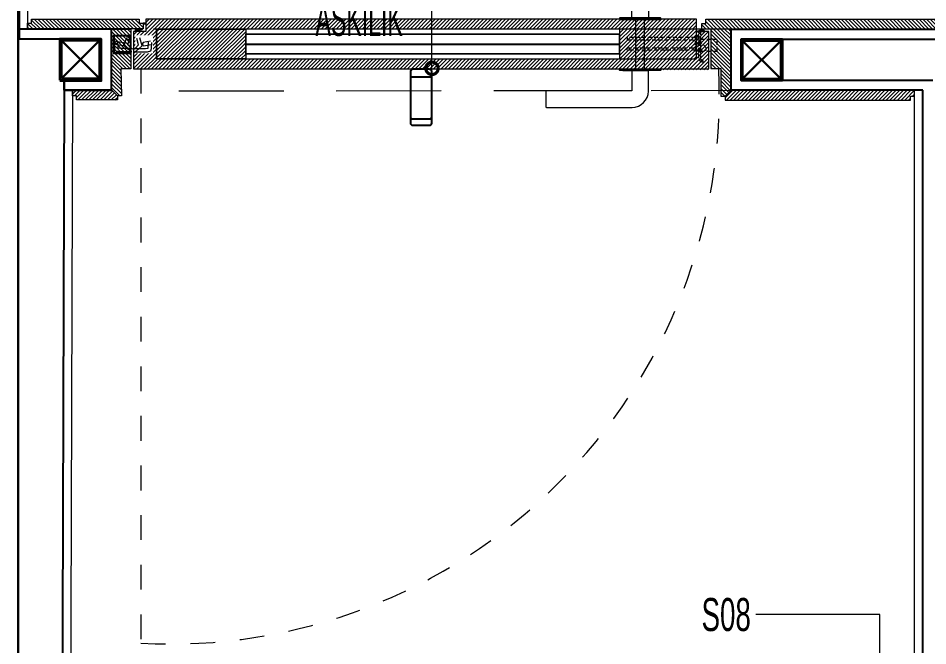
# Model space of a CAD drawing. Header units: centimetres. Extents: x 5488 to 20269, y -31398 to -19684.
# Drawn here: x 13653.1 to 13763.1, y -23134.7 to -23058.8 of the extents above; entities that cross this region are included whole.
import ezdxf
from ezdxf import colors
from ezdxf.entities.mleader import LeaderData, LeaderLine
from ezdxf.math import Vec2, Vec3

# ---------------------------------------------------------------- set-up
doc = ezdxf.new("R2010")
doc.units = ezdxf.units.CM
doc.set_wipeout_variables(frame=1)
for name, pattern in [('DASHED', [0.75, 0.5, -0.25]), ('HIDDEN', [9.525, 6.35, -3.175]), ('XKITLINE02', [4, 2, -2])]:
    doc.linetypes.add(name, pattern=pattern)
for name, color, linetype in [('3-OPN-XDR-HARDWARE', 52, 'Continuous'), ('Auto-İzolasyon malzemesi', 251, 'Continuous'), ('xxx_Autoxxx_Auto_Duvar_Alcipan', 51, 'Continuous')]:
    doc.layers.add(name, color=color, linetype=linetype)
for name, color, linetype, lineweight in [('Auto-SilikCizgiler', 251, 'Continuous', 0), ('xxx_Auto_CLADDING_WOOD_Hatch', 16, 'Continuous', 0), ('xxx_Auto_Duvar_Duvar Plan Kesit', 7, 'Continuous', 30), ('xxx_Auto_FFE-METAL', 132, 'Continuous', 5), ('xxx_Auto_Kaplama_Ahşap', 34, 'Continuous', 0), ('xxx_Auto_Kaplama_Ahşap Tarama', 16, 'Continuous', 5), ('xxx_Auto_Kaplama_Seramik', 182, 'Continuous', 13), ('xxx_Auto_Konstruksiyon_Metal', 141, 'Continuous', 0), ('xxx_Auto_Mobilya_Metal', 132, 'Continuous', 20), ('xxx_Auto_SIGN_GENERAL', 51, 'Continuous', 0), ('xxx_Auto_Tefris_Silik', 252, 'Continuous', 13), ('xxx_Auto_Tefris_Tefris', 32, 'Continuous', 15)]:
    doc.layers.add(name, color=color, linetype=linetype, lineweight=lineweight)
doc.layers.add('wipeout', color=7, linetype='Continuous', true_color=0xffffff)
doc.styles.add('AUTOBAN', font='')
doc.styles.add('ROMANS', font='romans')
doc.styles.get('AUTOBAN').set_extended_font_data('Helvetica Normal Tr')
doc.linetypes.add('BATTING', pattern='A,0.00254,-2.54,[134,ltypeshp.shx,S=2.54,R=0,X=-2.54,Y=0],-5.08,[134,ltypeshp.shx,S=2.54,R=180,X=2.54,Y=0],-2.54', length=10.16254)

# ---------------------------------------------------------------- blocks, each defined once
blk = doc.blocks.new('gizli menteşe')
blk.add_wipeout([(32460.16, 20587.51), (32462.32, 20587.51), (32462.32, 20589.71), (32460.16, 20589.71)]).translate(0, 0, 0.01)
at = {"layer": 'xxx_Auto_Mobilya_Metal', "extrusion": (0.000604345, -1.60261e-05, 1), "elevation": 19.29}
blk.add_lwpolyline([(32461.98, 20588.22), (32461.11, 20588.39, -0.53227), (32461.17, 20588.78), (32462.06, 20588.63)], format="xyb", dxfattribs=at)
blk.add_wipeout([(32457.5, 20587.52), (32459.66, 20587.51), (32459.66, 20589.71), (32457.5, 20589.71)]).translate(0, 0, 0.01)
for points in [[(32459.66, 20587.52), (32457.49, 20587.52), (32457.49, 20589.71), (32459.66, 20589.71)], [(32459.56, 20587.62), (32457.59, 20587.62), (32457.59, 20589.61), (32459.56, 20589.61)]]:
    blk.add_lwpolyline(points, close=True, dxfattribs=at)
for points in [[(32459.74, 20589.53), (32458.17, 20589.53), (32457.78, 20589.38), (32457.69, 20589.11), (32457.63, 20588.38)], [(32459.74, 20589.53), (32458.17, 20589.53), (32457.78, 20589.38), (32457.69, 20589.11), (32457.63, 20588.38)], [(32459.74, 20589.12), (32458.4, 20589.12), (32458.1, 20589.07), (32458.09, 20589.03), (32458.03, 20588.34)], [(32459.74, 20589.12), (32458.4, 20589.12), (32458.1, 20589.07), (32458.09, 20589.03), (32458.03, 20588.34)], [(32459.74, 20589.53), (32459.49, 20589.4), (32458.82, 20588.77), (32459.09, 20587.82)], [(32459.74, 20589.53), (32459.49, 20589.4), (32458.82, 20588.77), (32459.09, 20587.82)], [(32459.91, 20589.19), (32459.7, 20589.09), (32459.24, 20588.65), (32459.45, 20587.92)], [(32459.91, 20589.19), (32459.7, 20589.09), (32459.24, 20588.65), (32459.45, 20587.92)], [(32459.89, 20589.19), (32460.1, 20589.09), (32460.56, 20588.65), (32460.35, 20587.92)], [(32460.06, 20589.53), (32460.31, 20589.4), (32460.98, 20588.77), (32460.71, 20587.82)], [(32460.06, 20589.53), (32461.63, 20589.53), (32462.02, 20589.38), (32462.11, 20589.11), (32462.17, 20588.38)], [(32460.06, 20589.12), (32461.4, 20589.12), (32461.7, 20589.07), (32461.71, 20589.03), (32461.77, 20588.34)]]:
    blk.add_lwpolyline(points, dxfattribs=at)
blk.add_lwpolyline([(32457.83, 20588.22), (32458.7, 20588.39, 0.53227), (32458.64, 20588.78), (32457.75, 20588.63)], format="xyb", dxfattribs=at)
blk.add_lwpolyline([(32457.83, 20588.22), (32458.7, 20588.39, 0.53227), (32458.64, 20588.78), (32457.75, 20588.63)], format="xyb", dxfattribs=at)
at = {"layer": 'xxx_Auto_Mobilya_Metal', "extrusion": (0.000604345, -1.60261e-05, 1)}
for centre in [(32457.83, 20588.42, 19.29), (32459.31, 20587.82, 19.29)]:
    blk.add_circle(centre, 0.204, dxfattribs=at)
blk = doc.blocks.new('A$C81bdc4d8')
at = {"layer": 'xxx_Auto_Konstruksiyon_Metal'}
for points in [[(-0.05, 1.1), (0, 1.15), (0, 6.05), (-0.05, 6.1), (-0.15, 6.1), (-0.2, 6.05), (-0.2, 1.15), (-0.15, 1.1)], [(6.03, 1.1), (5.98, 1.15), (5.98, 6.05), (6.03, 6.1), (6.13, 6.1), (6.18, 6.05), (6.18, 1.15), (6.13, 1.1)]]:
    blk.add_lwpolyline(points, close=True, dxfattribs=at)
for points in [[(-0.2, 2.58), (-2.66, 2.58), (-2.66, -7.71), (-2.67, -7.77), (-2.7, -7.8), (-2.77, -7.82), (-4.56, -7.82), (-4.62, -7.8), (-4.65, -7.77), (-4.66, -7.71), (-4.66, 2.62, -0.408998), (-2.69, 4.62), (-0.2, 4.62)], [(6.18, 2.58), (8.64, 2.58), (8.64, -7.71), (8.65, -7.77), (8.69, -7.8), (8.75, -7.82), (10.54, -7.82), (10.6, -7.8), (10.63, -7.77), (10.64, -7.71), (10.64, 2.62, 0.408998), (8.67, 4.62), (6.18, 4.62)]]:
    blk.add_lwpolyline(points, format="xyb", dxfattribs=at)
for points in [[(-0.2, 1.51), (-0.22, 1.53), (-0.22, 4.65), (-0.2, 4.67)], [(6.18, 1.51), (6.2, 1.53), (6.2, 4.65), (6.18, 4.67)], [(-0.2, 4.12), (6.2, 4.12)], [(-0.2, 3.08), (6.2, 3.08)]]:
    blk.add_lwpolyline(points, dxfattribs=at)
at = {"layer": 'xxx_Auto_Mobilya_Metal', "linetype": 'DASHED'}
for points in [[(2.15, 10.9), (2.15, 12.9), (3.55, 12.9), (3.55, 10.9)], [(2.24, 10.6), (2.24, 11.6), (2.54, 11.6), (3.55, 10.6)]]:
    blk.add_lwpolyline(points, dxfattribs=at)
blk.add_lwpolyline([(0.81, 11.2), (0.81, 11.2, 0.414214), (1.31, 10.7), (4.61, 10.7), (4.61, 10.9), (1.31, 10.9, -0.414214), (1.01, 11.2)], format="xyb", close=True, dxfattribs=at)
for points in [[(2.05, 10.9), (2.05, 10.8), (3.65, 10.8), (3.65, 10.9)], [(2.12, 10.3), (3.92, 10.3), (3.92, 10.6), (2.12, 10.6)], [(2.24, 2.05), (2.54, 2.05), (2.54, 10.3), (2.24, 10.3)], [(3.79, 2.05), (3.49, 2.05), (3.49, 10.3), (3.79, 10.3)]]:
    blk.add_lwpolyline(points, close=True, dxfattribs=at)
blk = doc.blocks.new('A$C43927237')
at = {"layer": 'wipeout', "color": 1, "xscale": 7.97828250740921, "yscale": 7.97828250740921, "zscale": 7.97828250740921, "rotation": 270}
blk.add_blockref('A$C81bdc4d8', (-42.79, 0), dxfattribs=at)
blk = doc.blocks.new('kutu profil')
at = {"layer": 'xxx_Auto_Duvar_Duvar Plan Kesit', "color": 0}
for points in [[(0, -5), (5, -5), (5, 0), (0, 0)], [(0.2, -4.8), (4.8, -4.8), (4.8, -0.2), (0.2, -0.2)]]:
    blk.add_lwpolyline(points, close=True, dxfattribs=at)
blk.add_lwpolyline([(0.2, -4.8), (4.8, -0.2), (4.8, -4.8), (0.2, -0.2)], dxfattribs=at)
blk = doc.blocks.new('x2202_Autoban_Istinye Park_Food Hall_PLAN_altlik_20220517$0$2202_Autoban_Istinye Park_Food Hall_PLAN_altlik_20220506$0$S17_plan')
blk.add_lwpolyline([(0, -0.95), (0, 0.95, -0.414214), (0.3, 1.25), (5.8, 1.25, -0.414214), (6.1, 0.95), (6.1, -0.95, -0.414214), (5.8, -1.25), (0.3, -1.25, -0.414214)], format="xyb", close=True)
blk.add_lwpolyline([(1, 1.25), (1, -1.25)])
blk.add_lwpolyline([(5.8, 1.25), (6.57, 1.25, -0.414214), (6.87, 0.95), (6.87, -0.95, -0.414214), (6.57, -1.25), (5.8, -1.25)], format="xyb")
blk = doc.blocks.new('A$Cd4c68676')
at = {"layer": 'xxx_Auto_CLADDING_WOOD_Hatch'}
h = blk.add_hatch(dxfattribs=at)
h.set_pattern_fill('ANSI31', color=256, scale=0.1, angle=810.1289)
h.set_pattern_definition([(135.1288648, (-73674.2385, -6242.61823), (-0.224000895, -0.2250107754), [])])
h.paths.add_polyline_path([(123.6, -135.44), (124.1, -135.43), (124.1, -134.93), (137.11, -134.93), (137.11, -135.42), (137.61, -135.43), (137.61, -136.12), (123.6, -136.12)])
h = blk.add_hatch(dxfattribs=at)
h.set_pattern_fill('ANSI31', color=256, scale=0.1, angle=810)
h.set_pattern_definition([(135, (-73565.25778, -6076.6458), (-0.224506403, -0.224506403), [])])
h.paths.add_polyline_path([(260.67, -135.46), (261.17, -135.46), (261.17, -136.15), (205.16, -136.15), (205.16, -135.46), (205.66, -135.46), (205.66, -134.96), (260.67, -134.96)])
h = blk.add_hatch(dxfattribs=at)
h.set_pattern_fill('ANSI31', color=256, scale=0.1, angle=810)
h.set_pattern_definition([(135, (6682.3957, -243339.59882), (-0.22450640303, -0.22450640303), [])])
h.paths.add_polyline_path([(208.71, -143.55), (208.66, -136.15), (206.26, -136.15), (206.26, -140.91), (207.46, -140.91), (207.46, -144.26), (208.01, -144.25)])
at = {"layer": 'xxx_Auto_Kaplama_Ahşap Tarama'}
h = blk.add_hatch(dxfattribs=at)
h.set_pattern_fill('ANSI31', color=256, scale=0.1, angle=180)
h.set_pattern_definition([(225, (12952.94135, -165448.2682), (0.224506403, -0.224506403), [])])
h.paths.add_polyline_path([(206.01, -136.45), (204.51, -136.46), (204.51, -134.95), (138.01, -134.95), (138.01, -136.45), (136.51, -136.45), (136.51, -140.95), (206.01, -141.06)])
h.paths.add_polyline_path([(204.51, -136.45), (204.51, -136.15), (139.31, -136.15), (139.31, -139.75), (204.51, -139.76)], flags=17)
h = blk.add_hatch(dxfattribs=at)
h.set_pattern_fill('ANSI31', color=256, scale=0.1, angle=180)
h.set_pattern_definition([(225, (83247.29758, -202597.49516), (0.22450640303, -0.22450640303), [])])
h.paths.add_polyline_path([(195.22, -139.75), (204.51, -139.75), (204.51, -136.15), (195.22, -136.15)])
h = blk.add_hatch(dxfattribs=at)
h.set_pattern_fill('ANSI31', color=256, scale=0.1, angle=180)
h.set_pattern_definition([(225, (12952.14118, -165451.5335), (0.224506403, -0.224506403), [])])
h.paths.add_polyline_path([(129.03, -144.22), (129.03, -143.52), (133.78, -143.51), (134.48, -144.21), (134.48, -144.71), (129.53, -144.72), (129.53, -144.22)])
h = blk.add_hatch(dxfattribs=at)
h.set_pattern_fill('ANSI31', color=256, scale=0.1, angle=180)
h.set_pattern_definition([(225, (13025.67038, -165451.57167), (0.224506403, -0.224506403), [])])
h.paths.add_polyline_path([(230.91, -144.24), (230.91, -143.54), (208.71, -143.55), (208.01, -144.25), (208.01, -144.75), (230.41, -144.74), (230.41, -144.25)])
for points in [[(128.04, -143.52), (133.72, -143.52), (128.04, -143.52), (127.63, -272.39), (127.63, -272.39)], [(220.31, -143.59), (220.31, -143.58), (220.31, -143.58), (220.31, -143.58)]]:
    blk.add_lwpolyline(points)
at = {"layer": '3-OPN-XDR-HARDWARE', "ltscale": 2}
for points in [[(137.09, -136.31), (136.72, -136.31), (136.72, -136.16), (137.46, -136.16, -0.092)], [(137.08, -136.26), (136.77, -136.26), (136.77, -136.21), (137.26, -136.21, -0.043117)], [(205.03, -136.3), (205.4, -136.3), (205.4, -136.45), (204.65, -136.45, -0.092)], [(205.03, -136.35), (205.35, -136.35), (205.35, -136.4), (204.86, -136.4, -0.043117)]]:
    blk.add_lwpolyline(points, format="xyb", close=True, dxfattribs=at)
at = {"layer": 'Auto-İzolasyon malzemesi', "linetype": 'BATTING', "ltscale": 0.008}
blk.add_lwpolyline([(150, -137.95), (195.22, -137.95)], dxfattribs=at)
at = {"layer": 'Auto-SilikCizgiler'}
for points in [[(150, -136.74), (195.22, -136.75), (195.22, -139.14), (150, -139.13)], [(150, -139.15), (195.22, -139.14), (195.22, -136.75), (150, -136.76)]]:
    blk.add_lwpolyline(points, close=True, dxfattribs=at)
at = {"layer": 'xxx_Auto_Duvar_Duvar Plan Kesit'}
for points in [[(123.66, 137.24), (122.6, -137.32)], [(136.82, -136.14), (136.82, -136.14)]]:
    blk.add_lwpolyline(points, dxfattribs=at)
at = {"layer": 'xxx_Auto_Duvar_Duvar Plan Kesit', "color": 0}
for points in [[(136.82, -136.14), (136.82, -136.14)], [(137.91, -135.47), (137.61, -135.47)], [(128.04, -143.52), (128.04, -142.46)]]:
    blk.add_lwpolyline(points, dxfattribs=at)
at = {"layer": 'xxx_Auto_Kaplama_Ahşap', "color": 8, "linetype": 'XKITLINE02', "ltscale": 1.5, "true_color": 0x808080}
blk.add_lwpolyline([(137.31, -140.95), (137.31, -210.45, 0.443945), (207.21, -140.95)], format="xyb", dxfattribs=at)
at = {"layer": 'xxx_Auto_Kaplama_Seramik'}
for points in [[(124.66, 137.24), (123.6, -136.12)], [(129.03, -143.52), (128.64, -271.39)], [(230.91, -271.39), (230.91, -143.55)]]:
    blk.add_lwpolyline(points, dxfattribs=at)
at = {"layer": 'xxx_Auto_Tefris_Silik', "linetype": 'HIDDEN', "ltscale": 2}
for points in [[(208.71, -136.15), (133.71, -136.15)], [(211.76, -143.59), (136.79, -143.66)]]:
    blk.add_lwpolyline(points, dxfattribs=at)
at = {"layer": 'xxx_Auto_Tefris_Tefris'}
for points in [[(124.1, -134.93), (137.11, -134.93), (137.11, -135.42), (137.61, -135.43), (137.61, -136.12), (123.6, -136.12), (123.6, -135.43), (124.1, -135.43)], [(204.51, -134.95), (137.91, -134.95), (137.91, -136.45), (136.41, -136.45), (136.41, -140.95), (206.01, -140.95), (206.01, -136.45), (204.51, -136.45)], [(205.16, -136.15), (205.16, -135.46), (205.66, -135.46), (205.66, -134.96), (260.67, -134.96), (260.67, -135.46), (261.17, -135.46), (261.17, -136.15)], [(204.51, -136.15), (139.21, -136.15), (139.21, -139.75), (204.51, -139.75)], [(195.22, -139.75), (204.51, -139.75), (204.51, -136.15), (195.22, -136.15)], [(208.71, -143.55), (208.66, -136.15), (206.26, -136.15), (206.26, -140.91), (207.46, -140.91), (207.46, -144.26), (208.01, -144.25)], [(129.03, -144.22), (129.03, -143.52), (133.78, -143.51), (134.48, -144.21), (134.48, -144.71), (129.53, -144.72), (129.53, -144.22)], [(230.91, -144.25), (230.91, -143.55), (208.71, -143.55), (208.01, -144.25), (208.01, -144.75), (230.41, -144.74), (230.41, -144.25)]]:
    blk.add_lwpolyline(points, close=True, dxfattribs=at)
at = {"layer": 'xxx_Autoxxx_Auto_Duvar_Alcipan'}
for points in [[(231.91, -143.55), (208.71, -143.55), (208.71, -136.15), (257.54, -136.15), (257.54, -143.55), (239.31, -143.55)], [(122.6, -137.32), (132.51, -137.32), (132.52, -142.46), (127.51, -142.46)], [(233.11, -142.35), (209.91, -142.35), (209.91, -137.35), (256.34, -137.35), (256.34, -142.35), (238.11, -142.35)], [(231.91, -272.44), (231.91, -143.55)]]:
    blk.add_lwpolyline(points, dxfattribs=at)
at = {"rotation": 270}
blk.add_blockref('x2202_Autoban_Istinye Park_Food Hall_PLAN_altlik_20220517$0$2202_Autoban_Istinye Park_Food Hall_PLAN_altlik_20220506$0$S17_plan', (171.21, -140.95), dxfattribs=at)
at = {"layer": 'xxx_Auto_FFE-METAL', "xscale": -0.1253402595196809, "yscale": 0.1253402595196809, "zscale": 0.1253402595196809, "rotation": 180}
blk.add_blockref('A$C43927237', (199.47, -140.95), dxfattribs=at)
at = {"layer": 'xxx_Auto_Konstruksiyon_Metal'}
blk.add_blockref('kutu profil', (127.51, -137.32), dxfattribs=at)
at = {"layer": 'xxx_Auto_Konstruksiyon_Metal', "xscale": -1, "rotation": 180}
blk.add_blockref('kutu profil', (209.91, -142.35), dxfattribs=at)
at = {"layer": 'xxx_Auto_Kaplama_Ahşap Tarama', "color": 1, "xscale": -1, "rotation": 180}
blk.add_blockref('gizli menteşe', (-32323.52, 20450.62, -0.01), dxfattribs=at)
at = {"layer": 'xxx_Auto_CLADDING_WOOD_Hatch'}
h = blk.add_hatch(dxfattribs=at)
h.set_pattern_fill('ANSI31', color=256, scale=0.1, angle=810)
h.set_pattern_definition([(135, (6679.23723, -243349.3943), (-0.22450640303, -0.22450640303), [])])
h.paths.add_polyline_path([(133.78, -143.51), (133.71, -136.15), (136.11, -136.15), (136.11, -140.95), (134.91, -140.95), (134.98, -144.21), (134.48, -144.21)])
at = {"layer": 'xxx_Auto_Kaplama_Ahşap Tarama'}
h = blk.add_hatch(dxfattribs=at)
h.set_pattern_fill('ANSI31', color=256, scale=0.1, angle=180)
h.set_pattern_definition([(225, (38305.04344, -161352.6069), (0.224506403, -0.224506403), [])])
h.paths.add_polyline_path([(150, -139.75), (139.21, -139.75), (139.21, -136.15), (150, -136.15)])
at = {"layer": 'xxx_Auto_Tefris_Tefris'}
for points in [[(133.78, -143.51), (133.71, -136.15), (136.11, -136.15), (136.11, -140.95), (134.91, -140.95), (134.98, -144.21), (134.48, -144.21)], [(150, -139.75), (139.21, -139.75), (139.21, -136.15), (150, -136.15)]]:
    blk.add_lwpolyline(points, close=True, dxfattribs=at)
at = {"layer": 'xxx_Autoxxx_Auto_Duvar_Alcipan'}
blk.add_lwpolyline([(122.6, -136.12), (133.71, -136.12), (133.72, -143.52), (128.04, -143.52)], dxfattribs=at)
blk = doc.blocks.new('_DotSmall')
at = {"color": 0, "linetype": 'ByBlock', "const_width": 0.5}
blk.add_lwpolyline([(-0.0625, 0, 1), (0.0625, 0, 1)], format="xyb", close=True, dxfattribs=at)
blk = doc.blocks.new('A$C1e03b758')
at = {"layer": 'xxx_Auto_SIGN_GENERAL', "color": 12, "insert": (178.29, -606.09), "char_height": 4, "attachment_point": 5, "line_spacing_factor": 0.75, "style": 'ROMANS'}
blk.add_mtext_dynamic_manual_height_columns('{\\fArial|b0|i0|c162|p34;\\W0.5;ASKILIK}', width=26.804, gutter_width=20, heights=[0], dxfattribs=at)
at = {"layer": 'xxx_Auto_SIGN_GENERAL', "color": 12}
ml = blk.add_multileader_mtext('Standard', dxfattribs=at)
ml.set_content('{\\W0.6;S14}', color=12, style='AUTOBAN')
ml.set_leader_properties()
ml.set_arrow_properties(name='DOTSMALL')
ml.build(insert=Vec2(0, 0))
ml.multileader.update_dxf_attribs({"has_text_frame": 1, "dogleg_length": 2.04, "arrow_head_size": 3})
ctx = ml.context
ctx.base_point, ctx.arrow_head_size, ctx.landing_gap_size, ctx.plane_origin = Vec3(165.08, -600.48), 3, 0.6, Vec3(142.14, -517.79)
ctx.text_align_type = 2
notes = []
notes.append((ctx, [(1, (1, 1, 0), (187.1, -600.48), (-1, 0), 15, [(0, [(187.1, -611.98)], 0, [])])]))
ctx.mtext.insert, ctx.mtext.width, ctx.mtext.defined_height, ctx.mtext.alignment, ctx.mtext.flow_direction = Vec3(171.5, -598.48), 4.2015, 4.28, 3, 5
ml = blk.add_multileader_mtext('Standard', dxfattribs=at)
ml.set_content('{\\W0.6;S08}', color=12, style='AUTOBAN')
ml.set_leader_properties()
ml.set_arrow_properties(name='DOTSMALL')
ml.build(insert=Vec2(0, 0))
ml.multileader.update_dxf_attribs({"has_text_frame": 1, "dogleg_length": 2.04, "arrow_head_size": 3})
ctx = ml.context
ctx.base_point, ctx.arrow_head_size, ctx.landing_gap_size, ctx.plane_origin = Vec3(218.9, -678.06), 3, 0.6, Vec3(196.31, -595.36)
ctx.text_align_type = 2
notes.append((ctx, [(1, (1, 1, 0), (241.27, -678.06), (-1, 0), 15, [(0, [(241.27, -689.56)], 0, [])])]))
ctx.mtext.insert, ctx.mtext.width, ctx.mtext.defined_height, ctx.mtext.alignment, ctx.mtext.flow_direction = Vec3(225.67, -676.06), 4.2015, 4.28, 3, 5
for ctx, leaders in notes:
    for number, flags, end, landing, length, lines in leaders:
        leader = LeaderData()
        leader.index, (leader.has_last_leader_line, leader.has_dogleg_vector, leader.attachment_direction) = number, flags
        leader.last_leader_point, leader.dogleg_vector, leader.dogleg_length = Vec3(end), Vec3(landing), length
        for number, points, colour, breaks in lines:
            line = LeaderLine()
            line.index, line.vertices, line.color, line.breaks = number, Vec3.list(points), colors.encode_raw_color(colour), breaks
            leader.lines.append(line)
        ctx.leaders.append(leader)

msp = doc.modelspace()

# ---------------------------------------------------------------- block references
msp.add_blockref('A$Cd4c68676', (13530.58, -22923.93))

# ---------------------------------------------------------------- next in the draw order: linework, layer by layer
at = {"layer": 'xxx_Auto_Duvar_Duvar Plan Kesit'}
msp.add_lwpolyline([(13874.33, -22699.98), (13874.34, -23196.75), (13653.06, -23196.75), (13653.06, -22786.72)], dxfattribs=at)

# ---------------------------------------------------------------- next in the draw order: block references
at = {"layer": 'xxx_Auto_Kaplama_Ahşap'}
msp.add_blockref('A$C1e03b758', (13516.01, -22452.84), dxfattribs=at)

doc.saveas('drawing.dxf')
